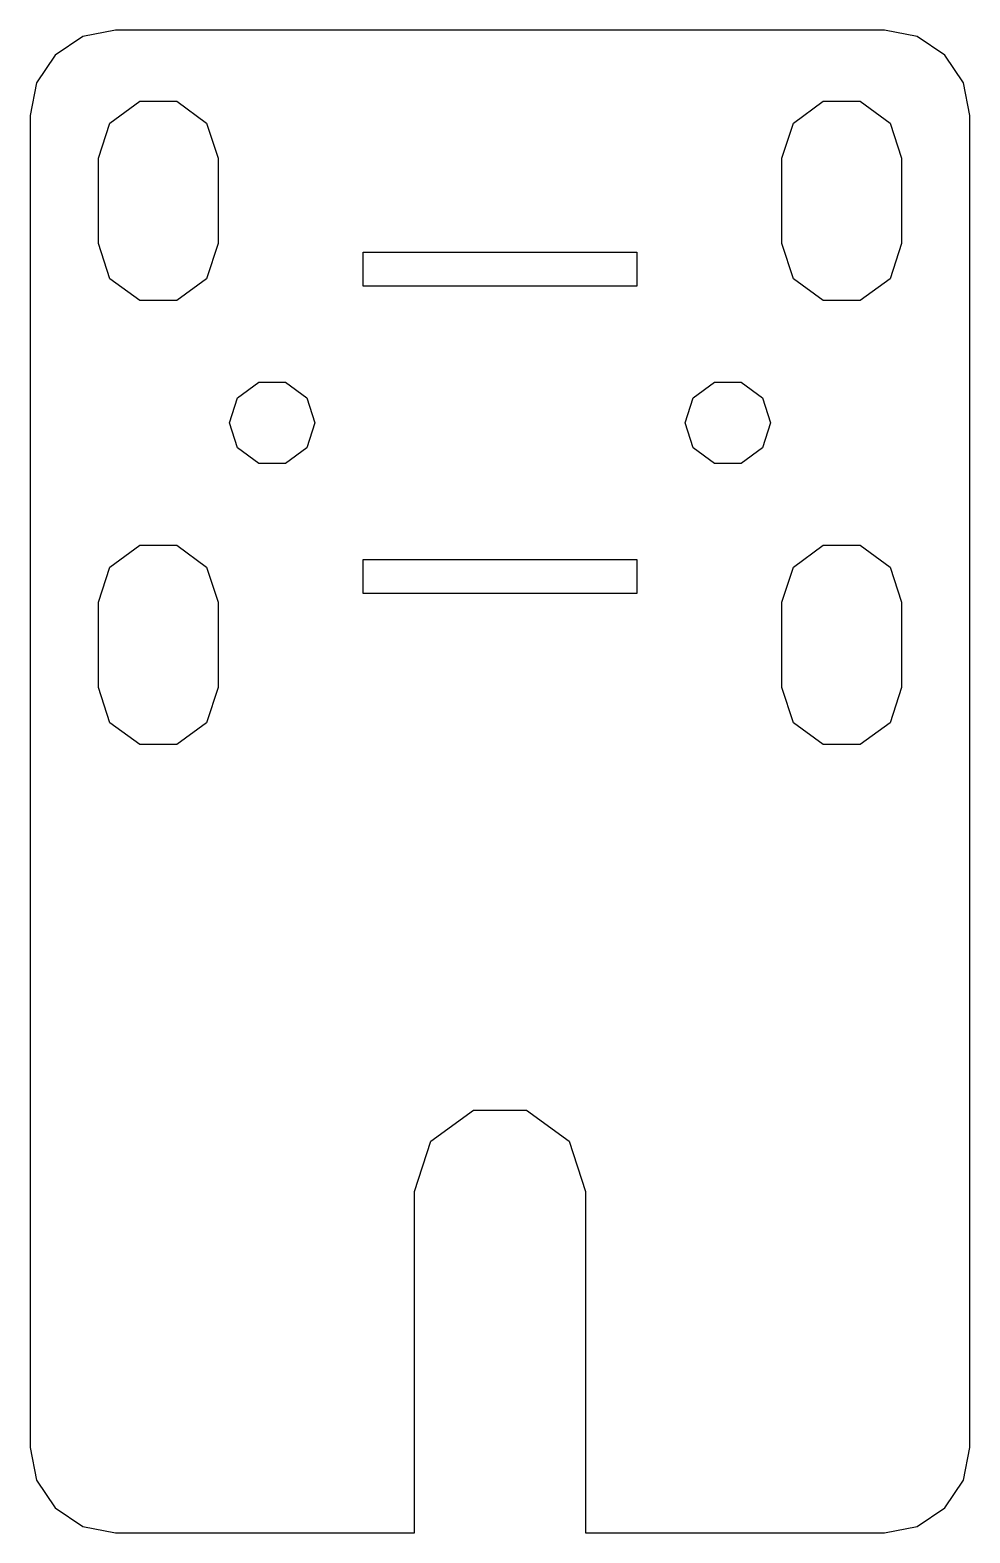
# Model space of a CAD drawing. Header units: metres. Extents: x -27.5 to 27.5, y -44 to 44.
import ezdxf

# ---------------------------------------------------------------- set-up
doc = ezdxf.new("R2010")
doc.units = ezdxf.units.M

msp = doc.modelspace()

# ---------------------------------------------------------------- linework, layer by layer
for p, q in [((-22.5, 44), (-24.4134, 43.6194)), ((22.5, 44), (-22.5, 44)), ((24.4134, 43.6194), (22.5, 44)), ((-24.4134, 43.6194), (-26.0355, 42.5355)), ((26.0355, 42.5355), (24.4134, 43.6194)), ((-26.0355, 42.5355), (-27.1194, 40.9134)), ((27.1194, 40.9134), (26.0355, 42.5355)), ((-27.1194, 40.9134), (-27.5, 39)), ((27.5, 39), (27.1194, 40.9134)), ((-22.8316, 38.5572), (-21.0816, 39.8287)), ((-21.0816, 39.8287), (-18.9184, 39.8287)), ((-18.9184, 39.8287), (-17.1684, 38.5572)), ((17.1684, 38.5572), (18.9184, 39.8287)), ((18.9184, 39.8287), (21.0816, 39.8287)), ((21.0816, 39.8287), (22.8316, 38.5572)), ((-27.5, 39), (-27.5, -39)), ((27.5, -39), (27.5, 39)), ((-23.5, 36.5), (-22.8316, 38.5572)), ((-17.1684, 38.5572), (-16.5, 36.5)), ((16.5, 36.5), (17.1684, 38.5572)), ((22.8316, 38.5572), (23.5, 36.5)), ((-23.5, 31.5), (-23.5, 36.5)), ((-16.5, 36.5), (-16.5, 31.5)), ((16.5, 31.5), (16.5, 36.5)), ((23.5, 36.5), (23.5, 31.5)), ((-22.8316, 29.4427), (-23.5, 31.5)), ((-16.5, 31.5), (-17.1684, 29.4427)), ((-8, 29), (-8, 31)), ((-8, 31), (8, 31)), ((8, 31), (8, 29)), ((17.1684, 29.4427), (16.5, 31.5)), ((23.5, 31.5), (22.8316, 29.4427)), ((-21.0816, 28.1713), (-22.8316, 29.4427)), ((-17.1684, 29.4427), (-18.9184, 28.1713)), ((18.9184, 28.1713), (17.1684, 29.4427)), ((22.8316, 29.4427), (21.0816, 28.1713)), ((-18.9184, 28.1713), (-21.0816, 28.1713)), ((8, 29), (-8, 29)), ((21.0816, 28.1713), (18.9184, 28.1713)), ((-15.3559, 22.4695), (-14.1059, 23.3776)), ((-14.1059, 23.3776), (-12.5608, 23.3776)), ((-12.5608, 23.3776), (-11.3108, 22.4695)), ((11.3108, 22.4695), (12.5608, 23.3776)), ((12.5608, 23.3776), (14.1059, 23.3776)), ((14.1059, 23.3776), (15.3559, 22.4695)), ((-15.8333, 21), (-15.3559, 22.4695)), ((-11.3108, 22.4695), (-10.8333, 21)), ((10.8333, 21), (11.3108, 22.4695)), ((15.3559, 22.4695), (15.8333, 21)), ((-15.3559, 19.5305), (-15.8333, 21)), ((-10.8333, 21), (-11.3108, 19.5305)), ((11.3108, 19.5305), (10.8333, 21)), ((15.8333, 21), (15.3559, 19.5305)), ((-14.1059, 18.6223), (-15.3559, 19.5305)), ((-11.3108, 19.5305), (-12.5608, 18.6223)), ((12.5608, 18.6223), (11.3108, 19.5305)), ((15.3559, 19.5305), (14.1059, 18.6223)), ((-12.5608, 18.6223), (-14.1059, 18.6223)), ((14.1059, 18.6223), (12.5608, 18.6223)), ((-22.8316, 12.5572), (-21.0816, 13.8287)), ((-21.0816, 13.8287), (-18.9184, 13.8287)), ((-18.9184, 13.8287), (-17.1684, 12.5572)), ((17.1684, 12.5572), (18.9184, 13.8287)), ((18.9184, 13.8287), (21.0816, 13.8287)), ((21.0816, 13.8287), (22.8316, 12.5572)), ((-23.5, 10.5), (-22.8316, 12.5572)), ((-17.1684, 12.5572), (-16.5, 10.5)), ((-8, 11), (-8, 13)), ((-8, 13), (8, 13)), ((8, 13), (8, 11)), ((16.5, 10.5), (17.1684, 12.5572)), ((22.8316, 12.5572), (23.5, 10.5)), ((8, 11), (-8, 11)), ((-23.5, 5.5), (-23.5, 10.5)), ((-16.5, 10.5), (-16.5, 5.5)), ((16.5, 5.5), (16.5, 10.5)), ((23.5, 10.5), (23.5, 5.5)), ((-22.8316, 3.44275), (-23.5, 5.5)), ((-16.5, 5.5), (-17.1684, 3.44275)), ((17.1684, 3.44275), (16.5, 5.5)), ((23.5, 5.5), (22.8316, 3.44275)), ((-21.0816, 2.1713), (-22.8316, 3.44275)), ((-17.1684, 3.44275), (-18.9184, 2.1713)), ((18.9184, 2.1713), (17.1684, 3.44275)), ((22.8316, 3.44275), (21.0816, 2.1713)), ((-18.9184, 2.1713), (-21.0816, 2.1713)), ((21.0816, 2.1713), (18.9184, 2.1713)), ((-4.04507, -21.0611), (-1.54507, -19.2447)), ((-1.54507, -19.2447), (1.54507, -19.2447)), ((1.54507, -19.2447), (4.04507, -21.0611)), ((-5, -24), (-4.04507, -21.0611)), ((4.04507, -21.0611), (5, -24)), ((-5, -44), (-5, -24)), ((5, -24), (5, -44)), ((-27.5, -39), (-27.1194, -40.9134)), ((27.1194, -40.9134), (27.5, -39)), ((-27.1194, -40.9134), (-26.0355, -42.5355)), ((26.0355, -42.5355), (27.1194, -40.9134)), ((-26.0355, -42.5355), (-24.4134, -43.6194)), ((24.4134, -43.6194), (26.0355, -42.5355)), ((-24.4134, -43.6194), (-22.5, -44)), ((-22.5, -44), (-5, -44)), ((5, -44), (22.5, -44)), ((22.5, -44), (24.4134, -43.6194))]:
    msp.add_line(p, q)

doc.saveas('drawing.dxf')
